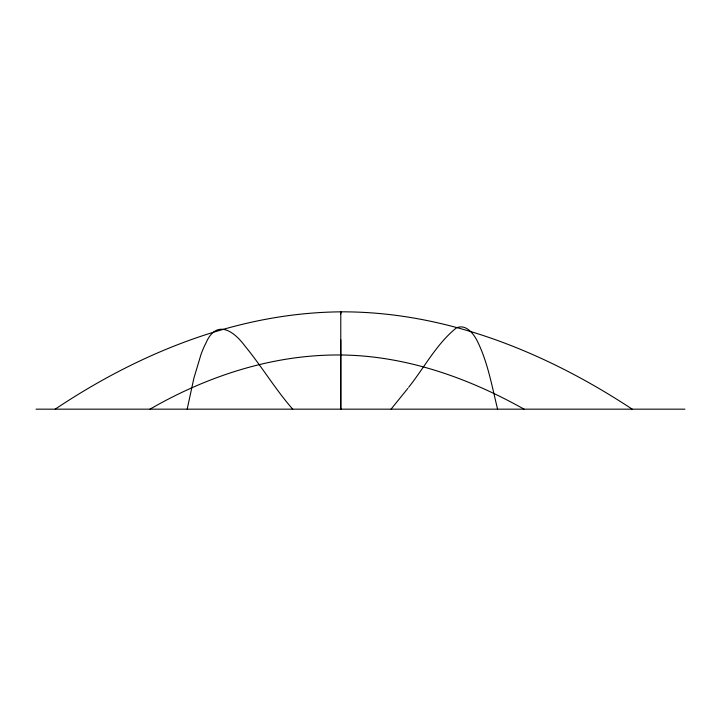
<?xml version="1.0" encoding="UTF-8"?>
<svg xmlns="http://www.w3.org/2000/svg" width="721" height="721" viewBox="0 0 721 721"><rect width="100%" height="100%" fill="white"/><g stroke="black" fill="none" stroke-linecap="round" stroke-linejoin="round"><path stroke-width="1.08" d="M187.172 409.168L193.913 378.047L201.096 354.173A486.026 55.914 90 0 1 205.827 343.304C216.165 318.934 233.496 330.506 244.915 345.99C261.75 366.376 275.26 389.313 292.735 409.168M408.627 387.321C424.39 367.602 436.421 343.98 456.285 327.974C466 323.432 473.886 334.021 477.581 341.646C487.937 362.879 491.974 386.42 497.589 409.168M407.816 388.421L391.052 409.168M55.175 409.168C140.244 352.245 239.94 312.013 343.457 311.832C447.146 312.085 546.68 352.749 632.2 409.168M149.977 409.168C206.53 376.506 270.862 355.237 336.572 354.975C402.742 354.624 466.92 377.092 524.068 409.168M36.05 409.168L684.95 409.168M340.781 313.941L340.781 311.842L340.781 409.168L340.781 339.961"/></g></svg>
